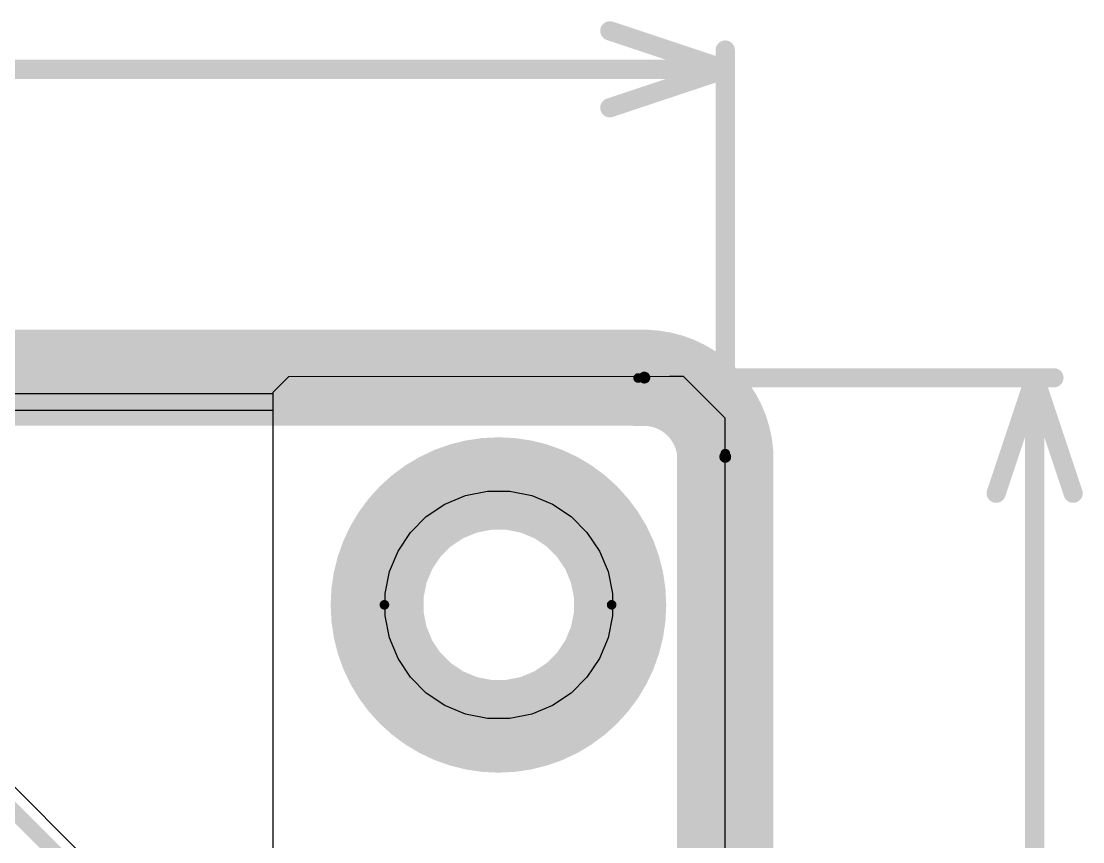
# Model space of a CAD drawing. Header units: inches. Extents: x -0.16 to 1.47, y -0.24 to 2.31.
# Drawn here: x 0.908 to 1.46, y 1.879 to 2.306 of the extents above; entities that cross this region are included whole.
import ezdxf

# ---------------------------------------------------------------- set-up
doc = ezdxf.new("R2010")
doc.units = ezdxf.units.IN
doc.header["$MEASUREMENT"] = 0
for name, color, linetype in [('Bottom Layer', 5, 'Continuous'), ('Bottom Overlay', 54, 'Continuous'), ('GND', 76, 'Continuous'), ('Keep-Out Layer', 6, 'Continuous'), ('Multi-Layer', 9, 'Continuous'), ('POWER', 16, 'Continuous'), ('Top Layer', 1, 'Continuous'), ('Top Overlay', 2, 'Continuous')]:
    doc.layers.add(name, color=color, linetype=linetype)

msp = doc.modelspace()

# ---------------------------------------------------------------- linework, layer by layer
at = {"layer": 'Bottom Layer'}
for p, q in [((1.04683, 2.12082), (1.03879, 2.11278)), ((1.24492, 2.1211), (1.04683, 2.12082)), ((1.25218, 2.1211), (1.24492, 2.1211)), ((1.27394, 2.09933), (1.25218, 2.1211)), ((-0.07399, 2.11224), (1.03879, 2.11224)), ((1.03879, 2.11278), (1.03879, 1.45478)), ((1.03879, 2.11224), (1.03879, 1.45478)), ((1.27394, 1.45393), (1.27394, 2.09933)), ((1.00149, 1.81065), (0.84349, 1.96865))]:
    msp.add_line(p, q, dxfattribs=at)
msp.add_lwpolyline([(0.837, 1.96216, 0.008, 0.008, 0), (0.995, 1.80416, 0.008, 0.008, 0)], format="xyseb", dxfattribs=at)
at = {"layer": 'Bottom Overlay'}
for points in [[(-0.09521, 2.12048, 0.05, 0.05, 0), (1.23189, 2.12048, 0.05, 0.05, 0)], [(-0.09521, 2.12048, 0.05, 0.05, 0), (1.23189, 2.12048, 0.05, 0.05, 0)], [(1.22864, 2.12028, 0.05, 0.05, -0.414214), (1.27394, 2.08098, 0.05, 0.05, 0)], [(1.22864, 2.12028, 0.05, 0.05, -0.414214), (1.27394, 2.08098, 0.05, 0.05, 0)], [(1.27394, -0.07282, 0.05, 0.05, 0), (1.27394, 2.07928, 0.05, 0.05, 0)]]:
    msp.add_lwpolyline(points, format="xyseb", dxfattribs=at)
for points in [[(1.21614, 2.12028, 0.025, 0.025, 1), (1.24114, 2.12028, 0.025, 0.025, 1)], [(1.21614, 2.12028, 0.025, 0.025, 1), (1.24114, 2.12028, 0.025, 0.025, 1)], [(1.21939, 2.12048, 0.025, 0.025, 1), (1.24439, 2.12048, 0.025, 0.025, 1)], [(1.21939, 2.12048, 0.025, 0.025, 1), (1.24439, 2.12048, 0.025, 0.025, 1)], [(1.26144, 2.08098, 0.025, 0.025, 1), (1.28644, 2.08098, 0.025, 0.025, 1)], [(1.26144, 2.08098, 0.025, 0.025, 1), (1.28644, 2.08098, 0.025, 0.025, 1)], [(1.26144, 2.07928, 0.025, 0.025, 1), (1.28644, 2.07928, 0.025, 0.025, 1)], [(1.23567, 2.00228, 0.015, 0.015, 1), (1.07631, 2.00228, 0.015, 0.015, 1)], [(1.07256, 2.00228, 0.0075, 0.0075, 1), (1.08006, 2.00228, 0.0075, 0.0075, 1)], [(1.23192, 2.00228, 0.0075, 0.0075, 1), (1.23942, 2.00228, 0.0075, 0.0075, 1)]]:
    msp.add_lwpolyline(points, format="xyseb", close=True, dxfattribs=at)
at = {"layer": 'GND'}
for p, q in [((1.04683, 2.12082), (1.03879, 2.11278)), ((1.24492, 2.1211), (1.04683, 2.12082)), ((1.25218, 2.1211), (1.24492, 2.1211)), ((1.27394, 2.09933), (1.25218, 2.1211)), ((1.03879, 2.11278), (1.03879, 1.45478)), ((-0.09204, 2.10348), (1.03879, 2.10348)), ((1.03879, 2.10348), (1.03879, 1.45478)), ((1.27394, 1.45393), (1.27394, 2.09933))]:
    msp.add_line(p, q, dxfattribs=at)
for points in [[(-0.09521, 2.12358, 0.04, 0.04, 0), (1.23189, 2.12358, 0.04, 0.04, 0)], [(1.23189, 2.12358, 0.04, 0.04, 0), (1.23389, 2.12285, 0.04, 0.04, 0)], [(1.23389, 2.12285, 0.04, 0.04, 0), (1.23796, 2.12264, 0.04, 0.04, 0)], [(1.23796, 2.12264, 0.04, 0.04, 0), (1.24591, 2.12077, 0.04, 0.04, 0)], [(1.24591, 2.12077, 0.04, 0.04, 0), (1.25339, 2.1175, 0.04, 0.04, 0)], [(1.25339, 2.1175, 0.04, 0.04, 0), (1.26016, 2.11293, 0.04, 0.04, 0)], [(1.26016, 2.11293, 0.04, 0.04, 0), (1.26599, 2.10722, 0.04, 0.04, 0)], [(1.26599, 2.10722, 0.04, 0.04, 0), (1.2707, 2.10055, 0.04, 0.04, 0)], [(1.2707, 2.10055, 0.04, 0.04, 0), (1.27412, 2.09314, 0.04, 0.04, 0)], [(1.27412, 2.09314, 0.04, 0.04, 0), (1.27616, 2.08523, 0.04, 0.04, 0)], [(1.27394, -0.07282, 0.05, 0.05, 0), (1.27394, 2.07928, 0.05, 0.05, 0)], [(1.27394, -0.07282, 0.05, 0.05, 0), (1.27394, 2.07928, 0.05, 0.05, 0)], [(1.27616, 2.08523, 0.04, 0.04, 0), (1.27645, 2.08116, 0.04, 0.04, 0)], [(1.27645, 2.08116, 0.04, 0.04, 0), (1.27704, 2.07928, 0.04, 0.04, 0)], [(1.27704, -0.07282, 0.04, 0.04, 0), (1.27704, 2.07928, 0.04, 0.04, 0)], [(1.13897, 2.05916, 0.04, 0.04, 0), (1.15038, 2.06142, 0.04, 0.04, 0)], [(1.15038, 2.06142, 0.04, 0.04, 0), (1.16202, 2.06142, 0.04, 0.04, 0)], [(1.16202, 2.06142, 0.04, 0.04, 0), (1.17343, 2.05916, 0.04, 0.04, 0)], [(1.12823, 2.0547, 0.04, 0.04, 0), (1.13897, 2.05916, 0.04, 0.04, 0)], [(1.17343, 2.05916, 0.04, 0.04, 0), (1.18417, 2.0547, 0.04, 0.04, 0)], [(1.11855, 2.04824, 0.04, 0.04, 0), (1.12823, 2.0547, 0.04, 0.04, 0)], [(1.18417, 2.0547, 0.04, 0.04, 0), (1.19385, 2.04824, 0.04, 0.04, 0)], [(1.11033, 2.04001, 0.04, 0.04, 0), (1.11855, 2.04824, 0.04, 0.04, 0)], [(1.19385, 2.04824, 0.04, 0.04, 0), (1.20207, 2.04001, 0.04, 0.04, 0)], [(1.10387, 2.03034, 0.04, 0.04, 0), (1.11033, 2.04001, 0.04, 0.04, 0)], [(1.20207, 2.04001, 0.04, 0.04, 0), (1.20853, 2.03034, 0.04, 0.04, 0)], [(1.09941, 2.0196, 0.04, 0.04, 0), (1.10387, 2.03034, 0.04, 0.04, 0)], [(1.20853, 2.03034, 0.04, 0.04, 0), (1.21299, 2.0196, 0.04, 0.04, 0)], [(1.09714, 2.00819, 0.04, 0.04, 0), (1.09941, 2.0196, 0.04, 0.04, 0)], [(1.21299, 2.0196, 0.04, 0.04, 0), (1.21526, 2.00819, 0.04, 0.04, 0)], [(1.09714, 2.00237, 0.04, 0.04, 0), (1.09714, 2.00819, 0.04, 0.04, 0)], [(1.21526, 2.00237, 0.04, 0.04, 0), (1.21526, 2.00819, 0.04, 0.04, 0)], [(1.09714, 1.99655, 0.04, 0.04, 0), (1.09714, 2.00237, 0.04, 0.04, 0)], [(1.21526, 1.99655, 0.04, 0.04, 0), (1.21526, 2.00237, 0.04, 0.04, 0)], [(1.09714, 1.99655, 0.04, 0.04, 0), (1.09941, 1.98514, 0.04, 0.04, 0)], [(1.21299, 1.98514, 0.04, 0.04, 0), (1.21526, 1.99655, 0.04, 0.04, 0)], [(1.09941, 1.98514, 0.04, 0.04, 0), (1.10387, 1.9744, 0.04, 0.04, 0)], [(1.20853, 1.9744, 0.04, 0.04, 0), (1.21299, 1.98514, 0.04, 0.04, 0)], [(1.10387, 1.9744, 0.04, 0.04, 0), (1.11033, 1.96472, 0.04, 0.04, 0)], [(1.20207, 1.96472, 0.04, 0.04, 0), (1.20853, 1.9744, 0.04, 0.04, 0)], [(1.11033, 1.96472, 0.04, 0.04, 0), (1.11855, 1.9565, 0.04, 0.04, 0)], [(1.19385, 1.9565, 0.04, 0.04, 0), (1.20207, 1.96472, 0.04, 0.04, 0)], [(1.11855, 1.9565, 0.04, 0.04, 0), (1.12823, 1.95004, 0.04, 0.04, 0)], [(1.18417, 1.95004, 0.04, 0.04, 0), (1.19385, 1.9565, 0.04, 0.04, 0)], [(1.12823, 1.95004, 0.04, 0.04, 0), (1.13897, 1.94558, 0.04, 0.04, 0)], [(1.17343, 1.94558, 0.04, 0.04, 0), (1.18417, 1.95004, 0.04, 0.04, 0)], [(1.13897, 1.94558, 0.04, 0.04, 0), (1.15038, 1.94331, 0.04, 0.04, 0)], [(1.16202, 1.94331, 0.04, 0.04, 0), (1.17343, 1.94558, 0.04, 0.04, 0)], [(1.15038, 1.94331, 0.04, 0.04, 0), (1.16202, 1.94331, 0.04, 0.04, 0)]]:
    msp.add_lwpolyline(points, format="xyseb", dxfattribs=at)
for points in [[(1.22189, 2.12358, 0.02, 0.02, 1), (1.24189, 2.12358, 0.02, 0.02, 1)], [(1.22189, 2.12358, 0.02, 0.02, 1), (1.24189, 2.12358, 0.02, 0.02, 1)], [(1.22389, 2.12285, 0.02, 0.02, 1), (1.24389, 2.12285, 0.02, 0.02, 1)], [(1.22389, 2.12285, 0.02, 0.02, 1), (1.24389, 2.12285, 0.02, 0.02, 1)], [(1.22796, 2.12264, 0.02, 0.02, 1), (1.24796, 2.12264, 0.02, 0.02, 1)], [(1.22796, 2.12264, 0.02, 0.02, 1), (1.24796, 2.12264, 0.02, 0.02, 1)], [(1.23591, 2.12077, 0.02, 0.02, 1), (1.25591, 2.12077, 0.02, 0.02, 1)], [(1.23591, 2.12077, 0.02, 0.02, 1), (1.25591, 2.12077, 0.02, 0.02, 1)], [(1.24339, 2.1175, 0.02, 0.02, 1), (1.26339, 2.1175, 0.02, 0.02, 1)], [(1.24339, 2.1175, 0.02, 0.02, 1), (1.26339, 2.1175, 0.02, 0.02, 1)], [(1.25016, 2.11293, 0.02, 0.02, 1), (1.27016, 2.11293, 0.02, 0.02, 1)], [(1.25016, 2.11293, 0.02, 0.02, 1), (1.27016, 2.11293, 0.02, 0.02, 1)], [(1.25599, 2.10722, 0.02, 0.02, 1), (1.27599, 2.10722, 0.02, 0.02, 1)], [(1.25599, 2.10722, 0.02, 0.02, 1), (1.27599, 2.10722, 0.02, 0.02, 1)], [(1.2607, 2.10055, 0.02, 0.02, 1), (1.2807, 2.10055, 0.02, 0.02, 1)], [(1.2607, 2.10055, 0.02, 0.02, 1), (1.2807, 2.10055, 0.02, 0.02, 1)], [(1.26412, 2.09314, 0.02, 0.02, 1), (1.28412, 2.09314, 0.02, 0.02, 1)], [(1.26412, 2.09314, 0.02, 0.02, 1), (1.28412, 2.09314, 0.02, 0.02, 1)], [(1.26144, 2.07928, 0.025, 0.025, 1), (1.28644, 2.07928, 0.025, 0.025, 1)], [(1.26144, 2.07928, 0.025, 0.025, 1), (1.28644, 2.07928, 0.025, 0.025, 1)], [(1.26616, 2.08523, 0.02, 0.02, 1), (1.28616, 2.08523, 0.02, 0.02, 1)], [(1.26616, 2.08523, 0.02, 0.02, 1), (1.28616, 2.08523, 0.02, 0.02, 1)], [(1.26645, 2.08116, 0.02, 0.02, 1), (1.28645, 2.08116, 0.02, 0.02, 1)], [(1.26645, 2.08116, 0.02, 0.02, 1), (1.28645, 2.08116, 0.02, 0.02, 1)], [(1.26704, 2.07928, 0.02, 0.02, 1), (1.28704, 2.07928, 0.02, 0.02, 1)], [(1.26704, 2.07928, 0.02, 0.02, 1), (1.28704, 2.07928, 0.02, 0.02, 1)], [(1.14038, 2.06142, 0.02, 0.02, 1), (1.16038, 2.06142, 0.02, 0.02, 1)], [(1.14038, 2.06142, 0.02, 0.02, 1), (1.16038, 2.06142, 0.02, 0.02, 1)], [(1.15202, 2.06142, 0.02, 0.02, 1), (1.17202, 2.06142, 0.02, 0.02, 1)], [(1.15202, 2.06142, 0.02, 0.02, 1), (1.17202, 2.06142, 0.02, 0.02, 1)], [(1.12897, 2.05916, 0.02, 0.02, 1), (1.14897, 2.05916, 0.02, 0.02, 1)], [(1.12897, 2.05916, 0.02, 0.02, 1), (1.14897, 2.05916, 0.02, 0.02, 1)], [(1.16343, 2.05916, 0.02, 0.02, 1), (1.18343, 2.05916, 0.02, 0.02, 1)], [(1.16343, 2.05916, 0.02, 0.02, 1), (1.18343, 2.05916, 0.02, 0.02, 1)], [(1.11823, 2.0547, 0.02, 0.02, 1), (1.13823, 2.0547, 0.02, 0.02, 1)], [(1.11823, 2.0547, 0.02, 0.02, 1), (1.13823, 2.0547, 0.02, 0.02, 1)], [(1.17417, 2.0547, 0.02, 0.02, 1), (1.19417, 2.0547, 0.02, 0.02, 1)], [(1.17417, 2.0547, 0.02, 0.02, 1), (1.19417, 2.0547, 0.02, 0.02, 1)], [(1.10855, 2.04824, 0.02, 0.02, 1), (1.12855, 2.04824, 0.02, 0.02, 1)], [(1.10855, 2.04824, 0.02, 0.02, 1), (1.12855, 2.04824, 0.02, 0.02, 1)], [(1.18385, 2.04824, 0.02, 0.02, 1), (1.20385, 2.04824, 0.02, 0.02, 1)], [(1.18385, 2.04824, 0.02, 0.02, 1), (1.20385, 2.04824, 0.02, 0.02, 1)], [(1.10033, 2.04001, 0.02, 0.02, 1), (1.12033, 2.04001, 0.02, 0.02, 1)], [(1.10033, 2.04001, 0.02, 0.02, 1), (1.12033, 2.04001, 0.02, 0.02, 1)], [(1.19207, 2.04001, 0.02, 0.02, 1), (1.21207, 2.04001, 0.02, 0.02, 1)], [(1.19207, 2.04001, 0.02, 0.02, 1), (1.21207, 2.04001, 0.02, 0.02, 1)], [(1.09387, 2.03034, 0.02, 0.02, 1), (1.11387, 2.03034, 0.02, 0.02, 1)], [(1.09387, 2.03034, 0.02, 0.02, 1), (1.11387, 2.03034, 0.02, 0.02, 1)], [(1.19853, 2.03034, 0.02, 0.02, 1), (1.21853, 2.03034, 0.02, 0.02, 1)], [(1.19853, 2.03034, 0.02, 0.02, 1), (1.21853, 2.03034, 0.02, 0.02, 1)], [(1.08941, 2.0196, 0.02, 0.02, 1), (1.10941, 2.0196, 0.02, 0.02, 1)], [(1.08941, 2.0196, 0.02, 0.02, 1), (1.10941, 2.0196, 0.02, 0.02, 1)], [(1.20299, 2.0196, 0.02, 0.02, 1), (1.22299, 2.0196, 0.02, 0.02, 1)], [(1.20299, 2.0196, 0.02, 0.02, 1), (1.22299, 2.0196, 0.02, 0.02, 1)], [(1.08714, 2.00819, 0.02, 0.02, 1), (1.10714, 2.00819, 0.02, 0.02, 1)], [(1.08714, 2.00819, 0.02, 0.02, 1), (1.10714, 2.00819, 0.02, 0.02, 1)], [(1.20526, 2.00819, 0.02, 0.02, 1), (1.22526, 2.00819, 0.02, 0.02, 1)], [(1.20526, 2.00819, 0.02, 0.02, 1), (1.22526, 2.00819, 0.02, 0.02, 1)], [(1.08714, 2.00237, 0.02, 0.02, 1), (1.10714, 2.00237, 0.02, 0.02, 1)], [(1.08714, 2.00237, 0.02, 0.02, 1), (1.10714, 2.00237, 0.02, 0.02, 1)], [(1.20526, 2.00237, 0.02, 0.02, 1), (1.22526, 2.00237, 0.02, 0.02, 1)], [(1.20526, 2.00237, 0.02, 0.02, 1), (1.22526, 2.00237, 0.02, 0.02, 1)], [(1.08714, 1.99655, 0.02, 0.02, 1), (1.10714, 1.99655, 0.02, 0.02, 1)], [(1.08714, 1.99655, 0.02, 0.02, 1), (1.10714, 1.99655, 0.02, 0.02, 1)], [(1.20526, 1.99655, 0.02, 0.02, 1), (1.22526, 1.99655, 0.02, 0.02, 1)], [(1.20526, 1.99655, 0.02, 0.02, 1), (1.22526, 1.99655, 0.02, 0.02, 1)], [(1.08941, 1.98514, 0.02, 0.02, 1), (1.10941, 1.98514, 0.02, 0.02, 1)], [(1.08941, 1.98514, 0.02, 0.02, 1), (1.10941, 1.98514, 0.02, 0.02, 1)], [(1.20299, 1.98514, 0.02, 0.02, 1), (1.22299, 1.98514, 0.02, 0.02, 1)], [(1.20299, 1.98514, 0.02, 0.02, 1), (1.22299, 1.98514, 0.02, 0.02, 1)], [(1.09387, 1.9744, 0.02, 0.02, 1), (1.11387, 1.9744, 0.02, 0.02, 1)], [(1.09387, 1.9744, 0.02, 0.02, 1), (1.11387, 1.9744, 0.02, 0.02, 1)], [(1.19853, 1.9744, 0.02, 0.02, 1), (1.21853, 1.9744, 0.02, 0.02, 1)], [(1.19853, 1.9744, 0.02, 0.02, 1), (1.21853, 1.9744, 0.02, 0.02, 1)], [(1.10033, 1.96472, 0.02, 0.02, 1), (1.12033, 1.96472, 0.02, 0.02, 1)], [(1.10033, 1.96472, 0.02, 0.02, 1), (1.12033, 1.96472, 0.02, 0.02, 1)], [(1.19207, 1.96472, 0.02, 0.02, 1), (1.21207, 1.96472, 0.02, 0.02, 1)], [(1.19207, 1.96472, 0.02, 0.02, 1), (1.21207, 1.96472, 0.02, 0.02, 1)], [(1.10855, 1.9565, 0.02, 0.02, 1), (1.12855, 1.9565, 0.02, 0.02, 1)], [(1.10855, 1.9565, 0.02, 0.02, 1), (1.12855, 1.9565, 0.02, 0.02, 1)], [(1.18385, 1.9565, 0.02, 0.02, 1), (1.20385, 1.9565, 0.02, 0.02, 1)], [(1.18385, 1.9565, 0.02, 0.02, 1), (1.20385, 1.9565, 0.02, 0.02, 1)], [(1.11823, 1.95004, 0.02, 0.02, 1), (1.13823, 1.95004, 0.02, 0.02, 1)], [(1.11823, 1.95004, 0.02, 0.02, 1), (1.13823, 1.95004, 0.02, 0.02, 1)], [(1.17417, 1.95004, 0.02, 0.02, 1), (1.19417, 1.95004, 0.02, 0.02, 1)], [(1.17417, 1.95004, 0.02, 0.02, 1), (1.19417, 1.95004, 0.02, 0.02, 1)], [(1.12897, 1.94558, 0.02, 0.02, 1), (1.14897, 1.94558, 0.02, 0.02, 1)], [(1.12897, 1.94558, 0.02, 0.02, 1), (1.14897, 1.94558, 0.02, 0.02, 1)], [(1.16343, 1.94558, 0.02, 0.02, 1), (1.18343, 1.94558, 0.02, 0.02, 1)], [(1.16343, 1.94558, 0.02, 0.02, 1), (1.18343, 1.94558, 0.02, 0.02, 1)], [(1.14038, 1.94331, 0.02, 0.02, 1), (1.16038, 1.94331, 0.02, 0.02, 1)], [(1.14038, 1.94331, 0.02, 0.02, 1), (1.16038, 1.94331, 0.02, 0.02, 1)], [(1.15202, 1.94331, 0.02, 0.02, 1), (1.17202, 1.94331, 0.02, 0.02, 1)], [(1.15202, 1.94331, 0.02, 0.02, 1), (1.17202, 1.94331, 0.02, 0.02, 1)]]:
    msp.add_lwpolyline(points, format="xyseb", close=True, dxfattribs=at)
at = {"layer": 'Keep-Out Layer'}
for points in [[(-0.09521, 2.12048, 0.00616, 0.00616, 0), (1.23189, 2.12048, 0.00616, 0.00616, 0)], [(1.22864, 2.12028, 0.005, 0.005, -0.414214), (1.27394, 2.08098, 0.005, 0.005, 0)], [(1.27394, -0.07282, 0.00616, 0.00616, 0), (1.27394, 2.07928, 0.00616, 0.00616, 0)]]:
    msp.add_lwpolyline(points, format="xyseb", dxfattribs=at)
for points in [[(1.22739, 2.12028, 0.0025, 0.0025, 1), (1.22989, 2.12028, 0.0025, 0.0025, 1)], [(1.23035, 2.12048, 0.00308, 0.00308, 1), (1.23343, 2.12048, 0.00308, 0.00308, 1)], [(1.2724, 2.07928, 0.00308, 0.00308, 1), (1.27548, 2.07928, 0.00308, 0.00308, 1)], [(1.27269, 2.08098, 0.0025, 0.0025, 1), (1.27519, 2.08098, 0.0025, 0.0025, 1)], [(1.21489, 2.00237, 0.005, 0.005, 1), (1.09677, 2.00237, 0.005, 0.005, 1)], [(1.09552, 2.00237, 0.0025, 0.0025, 1), (1.09802, 2.00237, 0.0025, 0.0025, 1)], [(1.21364, 2.00237, 0.0025, 0.0025, 1), (1.21614, 2.00237, 0.0025, 0.0025, 1)]]:
    msp.add_lwpolyline(points, format="xyseb", close=True, dxfattribs=at)
at = {"layer": 'Multi-Layer'}
for p, q in [((1.12823, 2.0547), (1.13897, 2.05916)), ((1.13897, 2.05916), (1.15038, 2.06142)), ((1.15038, 2.06142), (1.1562, 2.06142)), ((1.1562, 2.06142), (1.16202, 2.06142)), ((1.16202, 2.06142), (1.17343, 2.05916)), ((1.17343, 2.05916), (1.18417, 2.0547)), ((1.11855, 2.04824), (1.12823, 2.0547)), ((1.18417, 2.0547), (1.19385, 2.04824)), ((1.11033, 2.04001), (1.11855, 2.04824)), ((1.19385, 2.04824), (1.20207, 2.04001)), ((1.10387, 2.03034), (1.11033, 2.04001)), ((1.20207, 2.04001), (1.20853, 2.03034)), ((1.09941, 2.0196), (1.10387, 2.03034)), ((1.20853, 2.03034), (1.21299, 2.0196)), ((1.09714, 2.00819), (1.09941, 2.0196)), ((1.21299, 2.0196), (1.21526, 2.00819)), ((1.09714, 2.00237), (1.09714, 2.00819)), ((1.21526, 2.00819), (1.21526, 2.00237)), ((1.09714, 1.99655), (1.09714, 2.00237)), ((1.21526, 2.00237), (1.21526, 1.99655)), ((1.09941, 1.98514), (1.09714, 1.99655)), ((1.21526, 1.99655), (1.21299, 1.98514)), ((1.10387, 1.9744), (1.09941, 1.98514)), ((1.21299, 1.98514), (1.20853, 1.9744)), ((1.11033, 1.96472), (1.10387, 1.9744)), ((1.20853, 1.9744), (1.20207, 1.96472)), ((1.11855, 1.9565), (1.11033, 1.96472)), ((1.20207, 1.96472), (1.19385, 1.9565)), ((1.12823, 1.95004), (1.11855, 1.9565)), ((1.19385, 1.9565), (1.18417, 1.95004)), ((1.13897, 1.94558), (1.12823, 1.95004)), ((1.18417, 1.95004), (1.17343, 1.94558)), ((1.15038, 1.94331), (1.13897, 1.94558)), ((1.1562, 1.94331), (1.15038, 1.94331)), ((1.1562, 1.94331), (1.1562, 1.94331)), ((1.16202, 1.94331), (1.1562, 1.94331)), ((1.17343, 1.94558), (1.16202, 1.94331))]:
    msp.add_line(p, q, dxfattribs=at)
at = {"layer": 'POWER'}
for p, q in [((1.04683, 2.12082), (1.03879, 2.11278)), ((1.24492, 2.1211), (1.04683, 2.12082)), ((1.25218, 2.1211), (1.24492, 2.1211)), ((1.27394, 2.09933), (1.25218, 2.1211)), ((1.03879, 2.11278), (1.03879, 1.45478)), ((-0.09204, 2.10348), (1.03879, 2.10348)), ((1.03879, 2.10348), (1.03879, 1.45478)), ((1.27394, 1.45393), (1.27394, 2.09933))]:
    msp.add_line(p, q, dxfattribs=at)
for points in [[(-0.09521, 2.12358, 0.04, 0.04, 0), (1.23189, 2.12358, 0.04, 0.04, 0)], [(1.23189, 2.12358, 0.04, 0.04, 0), (1.23389, 2.12285, 0.04, 0.04, 0)], [(1.23389, 2.12285, 0.04, 0.04, 0), (1.23796, 2.12264, 0.04, 0.04, 0)], [(1.23796, 2.12264, 0.04, 0.04, 0), (1.24591, 2.12077, 0.04, 0.04, 0)], [(1.24591, 2.12077, 0.04, 0.04, 0), (1.25339, 2.1175, 0.04, 0.04, 0)], [(1.25339, 2.1175, 0.04, 0.04, 0), (1.26016, 2.11293, 0.04, 0.04, 0)], [(1.26016, 2.11293, 0.04, 0.04, 0), (1.26599, 2.10722, 0.04, 0.04, 0)], [(1.26599, 2.10722, 0.04, 0.04, 0), (1.2707, 2.10055, 0.04, 0.04, 0)], [(1.2707, 2.10055, 0.04, 0.04, 0), (1.27412, 2.09314, 0.04, 0.04, 0)], [(1.27412, 2.09314, 0.04, 0.04, 0), (1.27616, 2.08523, 0.04, 0.04, 0)], [(1.27616, 2.08523, 0.04, 0.04, 0), (1.27645, 2.08116, 0.04, 0.04, 0)], [(1.27645, 2.08116, 0.04, 0.04, 0), (1.27704, 2.07928, 0.04, 0.04, 0)], [(1.27704, -0.07282, 0.04, 0.04, 0), (1.27704, 2.07928, 0.04, 0.04, 0)], [(1.13897, 2.05916, 0.04, 0.04, 0), (1.15038, 2.06142, 0.04, 0.04, 0)], [(1.15038, 2.06142, 0.04, 0.04, 0), (1.16202, 2.06142, 0.04, 0.04, 0)], [(1.16202, 2.06142, 0.04, 0.04, 0), (1.17343, 2.05916, 0.04, 0.04, 0)], [(1.12823, 2.0547, 0.04, 0.04, 0), (1.13897, 2.05916, 0.04, 0.04, 0)], [(1.17343, 2.05916, 0.04, 0.04, 0), (1.18417, 2.0547, 0.04, 0.04, 0)], [(1.11855, 2.04824, 0.04, 0.04, 0), (1.12823, 2.0547, 0.04, 0.04, 0)], [(1.18417, 2.0547, 0.04, 0.04, 0), (1.19385, 2.04824, 0.04, 0.04, 0)], [(1.11033, 2.04001, 0.04, 0.04, 0), (1.11855, 2.04824, 0.04, 0.04, 0)], [(1.19385, 2.04824, 0.04, 0.04, 0), (1.20207, 2.04001, 0.04, 0.04, 0)], [(1.10387, 2.03034, 0.04, 0.04, 0), (1.11033, 2.04001, 0.04, 0.04, 0)], [(1.20207, 2.04001, 0.04, 0.04, 0), (1.20853, 2.03034, 0.04, 0.04, 0)], [(1.09941, 2.0196, 0.04, 0.04, 0), (1.10387, 2.03034, 0.04, 0.04, 0)], [(1.20853, 2.03034, 0.04, 0.04, 0), (1.21299, 2.0196, 0.04, 0.04, 0)], [(1.09714, 2.00819, 0.04, 0.04, 0), (1.09941, 2.0196, 0.04, 0.04, 0)], [(1.21299, 2.0196, 0.04, 0.04, 0), (1.21526, 2.00819, 0.04, 0.04, 0)], [(1.09714, 2.00237, 0.04, 0.04, 0), (1.09714, 2.00819, 0.04, 0.04, 0)], [(1.21526, 2.00237, 0.04, 0.04, 0), (1.21526, 2.00819, 0.04, 0.04, 0)], [(1.09714, 1.99655, 0.04, 0.04, 0), (1.09714, 2.00237, 0.04, 0.04, 0)], [(1.21526, 1.99655, 0.04, 0.04, 0), (1.21526, 2.00237, 0.04, 0.04, 0)], [(1.09714, 1.99655, 0.04, 0.04, 0), (1.09941, 1.98514, 0.04, 0.04, 0)], [(1.21299, 1.98514, 0.04, 0.04, 0), (1.21526, 1.99655, 0.04, 0.04, 0)], [(1.09941, 1.98514, 0.04, 0.04, 0), (1.10387, 1.9744, 0.04, 0.04, 0)], [(1.20853, 1.9744, 0.04, 0.04, 0), (1.21299, 1.98514, 0.04, 0.04, 0)], [(1.10387, 1.9744, 0.04, 0.04, 0), (1.11033, 1.96472, 0.04, 0.04, 0)], [(1.20207, 1.96472, 0.04, 0.04, 0), (1.20853, 1.9744, 0.04, 0.04, 0)], [(1.11033, 1.96472, 0.04, 0.04, 0), (1.11855, 1.9565, 0.04, 0.04, 0)], [(1.19385, 1.9565, 0.04, 0.04, 0), (1.20207, 1.96472, 0.04, 0.04, 0)], [(1.11855, 1.9565, 0.04, 0.04, 0), (1.12823, 1.95004, 0.04, 0.04, 0)], [(1.18417, 1.95004, 0.04, 0.04, 0), (1.19385, 1.9565, 0.04, 0.04, 0)], [(1.12823, 1.95004, 0.04, 0.04, 0), (1.13897, 1.94558, 0.04, 0.04, 0)], [(1.17343, 1.94558, 0.04, 0.04, 0), (1.18417, 1.95004, 0.04, 0.04, 0)], [(1.13897, 1.94558, 0.04, 0.04, 0), (1.15038, 1.94331, 0.04, 0.04, 0)], [(1.16202, 1.94331, 0.04, 0.04, 0), (1.17343, 1.94558, 0.04, 0.04, 0)], [(1.15038, 1.94331, 0.04, 0.04, 0), (1.16202, 1.94331, 0.04, 0.04, 0)]]:
    msp.add_lwpolyline(points, format="xyseb", dxfattribs=at)
for points in [[(1.22189, 2.12358, 0.02, 0.02, 1), (1.24189, 2.12358, 0.02, 0.02, 1)], [(1.22189, 2.12358, 0.02, 0.02, 1), (1.24189, 2.12358, 0.02, 0.02, 1)], [(1.22389, 2.12285, 0.02, 0.02, 1), (1.24389, 2.12285, 0.02, 0.02, 1)], [(1.22389, 2.12285, 0.02, 0.02, 1), (1.24389, 2.12285, 0.02, 0.02, 1)], [(1.22796, 2.12264, 0.02, 0.02, 1), (1.24796, 2.12264, 0.02, 0.02, 1)], [(1.22796, 2.12264, 0.02, 0.02, 1), (1.24796, 2.12264, 0.02, 0.02, 1)], [(1.23591, 2.12077, 0.02, 0.02, 1), (1.25591, 2.12077, 0.02, 0.02, 1)], [(1.23591, 2.12077, 0.02, 0.02, 1), (1.25591, 2.12077, 0.02, 0.02, 1)], [(1.24339, 2.1175, 0.02, 0.02, 1), (1.26339, 2.1175, 0.02, 0.02, 1)], [(1.24339, 2.1175, 0.02, 0.02, 1), (1.26339, 2.1175, 0.02, 0.02, 1)], [(1.25016, 2.11293, 0.02, 0.02, 1), (1.27016, 2.11293, 0.02, 0.02, 1)], [(1.25016, 2.11293, 0.02, 0.02, 1), (1.27016, 2.11293, 0.02, 0.02, 1)], [(1.25599, 2.10722, 0.02, 0.02, 1), (1.27599, 2.10722, 0.02, 0.02, 1)], [(1.25599, 2.10722, 0.02, 0.02, 1), (1.27599, 2.10722, 0.02, 0.02, 1)], [(1.2607, 2.10055, 0.02, 0.02, 1), (1.2807, 2.10055, 0.02, 0.02, 1)], [(1.2607, 2.10055, 0.02, 0.02, 1), (1.2807, 2.10055, 0.02, 0.02, 1)], [(1.26412, 2.09314, 0.02, 0.02, 1), (1.28412, 2.09314, 0.02, 0.02, 1)], [(1.26412, 2.09314, 0.02, 0.02, 1), (1.28412, 2.09314, 0.02, 0.02, 1)], [(1.26616, 2.08523, 0.02, 0.02, 1), (1.28616, 2.08523, 0.02, 0.02, 1)], [(1.26616, 2.08523, 0.02, 0.02, 1), (1.28616, 2.08523, 0.02, 0.02, 1)], [(1.26645, 2.08116, 0.02, 0.02, 1), (1.28645, 2.08116, 0.02, 0.02, 1)], [(1.26645, 2.08116, 0.02, 0.02, 1), (1.28645, 2.08116, 0.02, 0.02, 1)], [(1.26704, 2.07928, 0.02, 0.02, 1), (1.28704, 2.07928, 0.02, 0.02, 1)], [(1.26704, 2.07928, 0.02, 0.02, 1), (1.28704, 2.07928, 0.02, 0.02, 1)], [(1.14038, 2.06142, 0.02, 0.02, 1), (1.16038, 2.06142, 0.02, 0.02, 1)], [(1.14038, 2.06142, 0.02, 0.02, 1), (1.16038, 2.06142, 0.02, 0.02, 1)], [(1.15202, 2.06142, 0.02, 0.02, 1), (1.17202, 2.06142, 0.02, 0.02, 1)], [(1.15202, 2.06142, 0.02, 0.02, 1), (1.17202, 2.06142, 0.02, 0.02, 1)], [(1.12897, 2.05916, 0.02, 0.02, 1), (1.14897, 2.05916, 0.02, 0.02, 1)], [(1.12897, 2.05916, 0.02, 0.02, 1), (1.14897, 2.05916, 0.02, 0.02, 1)], [(1.16343, 2.05916, 0.02, 0.02, 1), (1.18343, 2.05916, 0.02, 0.02, 1)], [(1.16343, 2.05916, 0.02, 0.02, 1), (1.18343, 2.05916, 0.02, 0.02, 1)], [(1.11823, 2.0547, 0.02, 0.02, 1), (1.13823, 2.0547, 0.02, 0.02, 1)], [(1.11823, 2.0547, 0.02, 0.02, 1), (1.13823, 2.0547, 0.02, 0.02, 1)], [(1.17417, 2.0547, 0.02, 0.02, 1), (1.19417, 2.0547, 0.02, 0.02, 1)], [(1.17417, 2.0547, 0.02, 0.02, 1), (1.19417, 2.0547, 0.02, 0.02, 1)], [(1.10855, 2.04824, 0.02, 0.02, 1), (1.12855, 2.04824, 0.02, 0.02, 1)], [(1.10855, 2.04824, 0.02, 0.02, 1), (1.12855, 2.04824, 0.02, 0.02, 1)], [(1.18385, 2.04824, 0.02, 0.02, 1), (1.20385, 2.04824, 0.02, 0.02, 1)], [(1.18385, 2.04824, 0.02, 0.02, 1), (1.20385, 2.04824, 0.02, 0.02, 1)], [(1.10033, 2.04001, 0.02, 0.02, 1), (1.12033, 2.04001, 0.02, 0.02, 1)], [(1.10033, 2.04001, 0.02, 0.02, 1), (1.12033, 2.04001, 0.02, 0.02, 1)], [(1.19207, 2.04001, 0.02, 0.02, 1), (1.21207, 2.04001, 0.02, 0.02, 1)], [(1.19207, 2.04001, 0.02, 0.02, 1), (1.21207, 2.04001, 0.02, 0.02, 1)], [(1.09387, 2.03034, 0.02, 0.02, 1), (1.11387, 2.03034, 0.02, 0.02, 1)], [(1.09387, 2.03034, 0.02, 0.02, 1), (1.11387, 2.03034, 0.02, 0.02, 1)], [(1.19853, 2.03034, 0.02, 0.02, 1), (1.21853, 2.03034, 0.02, 0.02, 1)], [(1.19853, 2.03034, 0.02, 0.02, 1), (1.21853, 2.03034, 0.02, 0.02, 1)], [(1.08941, 2.0196, 0.02, 0.02, 1), (1.10941, 2.0196, 0.02, 0.02, 1)], [(1.08941, 2.0196, 0.02, 0.02, 1), (1.10941, 2.0196, 0.02, 0.02, 1)], [(1.20299, 2.0196, 0.02, 0.02, 1), (1.22299, 2.0196, 0.02, 0.02, 1)], [(1.20299, 2.0196, 0.02, 0.02, 1), (1.22299, 2.0196, 0.02, 0.02, 1)], [(1.08714, 2.00819, 0.02, 0.02, 1), (1.10714, 2.00819, 0.02, 0.02, 1)], [(1.08714, 2.00819, 0.02, 0.02, 1), (1.10714, 2.00819, 0.02, 0.02, 1)], [(1.20526, 2.00819, 0.02, 0.02, 1), (1.22526, 2.00819, 0.02, 0.02, 1)], [(1.20526, 2.00819, 0.02, 0.02, 1), (1.22526, 2.00819, 0.02, 0.02, 1)], [(1.08714, 2.00237, 0.02, 0.02, 1), (1.10714, 2.00237, 0.02, 0.02, 1)], [(1.08714, 2.00237, 0.02, 0.02, 1), (1.10714, 2.00237, 0.02, 0.02, 1)], [(1.20526, 2.00237, 0.02, 0.02, 1), (1.22526, 2.00237, 0.02, 0.02, 1)], [(1.20526, 2.00237, 0.02, 0.02, 1), (1.22526, 2.00237, 0.02, 0.02, 1)], [(1.08714, 1.99655, 0.02, 0.02, 1), (1.10714, 1.99655, 0.02, 0.02, 1)], [(1.08714, 1.99655, 0.02, 0.02, 1), (1.10714, 1.99655, 0.02, 0.02, 1)], [(1.20526, 1.99655, 0.02, 0.02, 1), (1.22526, 1.99655, 0.02, 0.02, 1)], [(1.20526, 1.99655, 0.02, 0.02, 1), (1.22526, 1.99655, 0.02, 0.02, 1)], [(1.08941, 1.98514, 0.02, 0.02, 1), (1.10941, 1.98514, 0.02, 0.02, 1)], [(1.08941, 1.98514, 0.02, 0.02, 1), (1.10941, 1.98514, 0.02, 0.02, 1)], [(1.20299, 1.98514, 0.02, 0.02, 1), (1.22299, 1.98514, 0.02, 0.02, 1)], [(1.20299, 1.98514, 0.02, 0.02, 1), (1.22299, 1.98514, 0.02, 0.02, 1)], [(1.09387, 1.9744, 0.02, 0.02, 1), (1.11387, 1.9744, 0.02, 0.02, 1)], [(1.09387, 1.9744, 0.02, 0.02, 1), (1.11387, 1.9744, 0.02, 0.02, 1)], [(1.19853, 1.9744, 0.02, 0.02, 1), (1.21853, 1.9744, 0.02, 0.02, 1)], [(1.19853, 1.9744, 0.02, 0.02, 1), (1.21853, 1.9744, 0.02, 0.02, 1)], [(1.10033, 1.96472, 0.02, 0.02, 1), (1.12033, 1.96472, 0.02, 0.02, 1)], [(1.10033, 1.96472, 0.02, 0.02, 1), (1.12033, 1.96472, 0.02, 0.02, 1)], [(1.19207, 1.96472, 0.02, 0.02, 1), (1.21207, 1.96472, 0.02, 0.02, 1)], [(1.19207, 1.96472, 0.02, 0.02, 1), (1.21207, 1.96472, 0.02, 0.02, 1)], [(1.10855, 1.9565, 0.02, 0.02, 1), (1.12855, 1.9565, 0.02, 0.02, 1)], [(1.10855, 1.9565, 0.02, 0.02, 1), (1.12855, 1.9565, 0.02, 0.02, 1)], [(1.18385, 1.9565, 0.02, 0.02, 1), (1.20385, 1.9565, 0.02, 0.02, 1)], [(1.18385, 1.9565, 0.02, 0.02, 1), (1.20385, 1.9565, 0.02, 0.02, 1)], [(1.11823, 1.95004, 0.02, 0.02, 1), (1.13823, 1.95004, 0.02, 0.02, 1)], [(1.11823, 1.95004, 0.02, 0.02, 1), (1.13823, 1.95004, 0.02, 0.02, 1)], [(1.17417, 1.95004, 0.02, 0.02, 1), (1.19417, 1.95004, 0.02, 0.02, 1)], [(1.17417, 1.95004, 0.02, 0.02, 1), (1.19417, 1.95004, 0.02, 0.02, 1)], [(1.12897, 1.94558, 0.02, 0.02, 1), (1.14897, 1.94558, 0.02, 0.02, 1)], [(1.12897, 1.94558, 0.02, 0.02, 1), (1.14897, 1.94558, 0.02, 0.02, 1)], [(1.16343, 1.94558, 0.02, 0.02, 1), (1.18343, 1.94558, 0.02, 0.02, 1)], [(1.16343, 1.94558, 0.02, 0.02, 1), (1.18343, 1.94558, 0.02, 0.02, 1)], [(1.14038, 1.94331, 0.02, 0.02, 1), (1.16038, 1.94331, 0.02, 0.02, 1)], [(1.14038, 1.94331, 0.02, 0.02, 1), (1.16038, 1.94331, 0.02, 0.02, 1)], [(1.15202, 1.94331, 0.02, 0.02, 1), (1.17202, 1.94331, 0.02, 0.02, 1)], [(1.15202, 1.94331, 0.02, 0.02, 1), (1.17202, 1.94331, 0.02, 0.02, 1)]]:
    msp.add_lwpolyline(points, format="xyseb", close=True, dxfattribs=at)
at = {"layer": 'Top Layer'}
for p, q in [((1.04683, 2.12082), (1.03879, 2.11278)), ((1.24492, 2.1211), (1.04683, 2.12082)), ((1.25218, 2.1211), (1.24492, 2.1211)), ((1.27394, 2.09933), (1.25218, 2.1211)), ((-0.07399, 2.11224), (1.03879, 2.11224)), ((1.03879, 2.11278), (1.03879, 1.45478)), ((1.03879, 2.11224), (1.03879, 1.59842)), ((1.27394, 1.45393), (1.27394, 2.09933))]:
    msp.add_line(p, q, dxfattribs=at)
at = {"layer": 'Top Overlay'}
for points in [[(1.21394, 2.30078, 0.01, 0.01, 0), (1.27394, 2.28078, 0.01, 0.01, 0)], [(1.27394, 2.11598, 0.01, 0.01, 0), (1.27394, 2.29078, 0.01, 0.01, 0)], [(0.70482, 2.28078, 0.01, 0.01, 0), (1.27394, 2.28078, 0.01, 0.01, 0)], [(1.21394, 2.26078, 0.01, 0.01, 0), (1.27394, 2.28078, 0.01, 0.01, 0)], [(-0.09521, 2.12048, 0.05, 0.05, 0), (1.23189, 2.12048, 0.05, 0.05, 0)], [(1.22864, 2.12028, 0.05, 0.05, -0.414214), (1.27394, 2.08098, 0.05, 0.05, 0)], [(1.26664, 2.12039, 0.01, 0.01, 0), (1.44479, 2.12039, 0.01, 0.01, 0)], [(1.41479, 2.06039, 0.01, 0.01, 0), (1.43479, 2.12039, 0.01, 0.01, 0)], [(1.43479, 2.12039, 0.01, 0.01, 0), (1.45479, 2.06039, 0.01, 0.01, 0)], [(1.43479, 1.13609, 0.01, 0.01, 0), (1.43479, 2.12039, 0.01, 0.01, 0)], [(1.27384, -0.07282, 0.05, 0.05, 0), (1.27384, 2.07928, 0.05, 0.05, 0)]]:
    msp.add_lwpolyline(points, format="xyseb", dxfattribs=at)
for points in [[(1.21144, 2.30078, 0.005, 0.005, 1), (1.21644, 2.30078, 0.005, 0.005, 1)], [(1.27144, 2.29078, 0.005, 0.005, 1), (1.27644, 2.29078, 0.005, 0.005, 1)], [(1.27144, 2.28078, 0.005, 0.005, 1), (1.27644, 2.28078, 0.005, 0.005, 1)], [(1.27144, 2.28078, 0.005, 0.005, 1), (1.27644, 2.28078, 0.005, 0.005, 1)], [(1.27144, 2.28078, 0.005, 0.005, 1), (1.27644, 2.28078, 0.005, 0.005, 1)], [(1.21144, 2.26078, 0.005, 0.005, 1), (1.21644, 2.26078, 0.005, 0.005, 1)], [(1.21614, 2.12028, 0.025, 0.025, 1), (1.24114, 2.12028, 0.025, 0.025, 1)], [(1.21939, 2.12048, 0.025, 0.025, 1), (1.24439, 2.12048, 0.025, 0.025, 1)], [(1.26414, 2.12039, 0.005, 0.005, 1), (1.26914, 2.12039, 0.005, 0.005, 1)], [(1.43229, 2.12039, 0.005, 0.005, 1), (1.43729, 2.12039, 0.005, 0.005, 1)], [(1.43229, 2.12039, 0.005, 0.005, 1), (1.43729, 2.12039, 0.005, 0.005, 1)], [(1.43229, 2.12039, 0.005, 0.005, 1), (1.43729, 2.12039, 0.005, 0.005, 1)], [(1.44229, 2.12039, 0.005, 0.005, 1), (1.44729, 2.12039, 0.005, 0.005, 1)], [(1.27144, 2.11598, 0.005, 0.005, 1), (1.27644, 2.11598, 0.005, 0.005, 1)], [(1.26134, 2.07928, 0.025, 0.025, 1), (1.28634, 2.07928, 0.025, 0.025, 1)], [(1.26144, 2.08098, 0.025, 0.025, 1), (1.28644, 2.08098, 0.025, 0.025, 1)], [(1.23577, 2.00228, 0.015, 0.015, 1), (1.07641, 2.00228, 0.015, 0.015, 1)], [(1.41229, 2.06039, 0.005, 0.005, 1), (1.41729, 2.06039, 0.005, 0.005, 1)], [(1.45229, 2.06039, 0.005, 0.005, 1), (1.45729, 2.06039, 0.005, 0.005, 1)], [(1.07266, 2.00228, 0.0075, 0.0075, 1), (1.08016, 2.00228, 0.0075, 0.0075, 1)], [(1.23202, 2.00228, 0.0075, 0.0075, 1), (1.23952, 2.00228, 0.0075, 0.0075, 1)]]:
    msp.add_lwpolyline(points, format="xyseb", close=True, dxfattribs=at)

doc.saveas('drawing.dxf')
